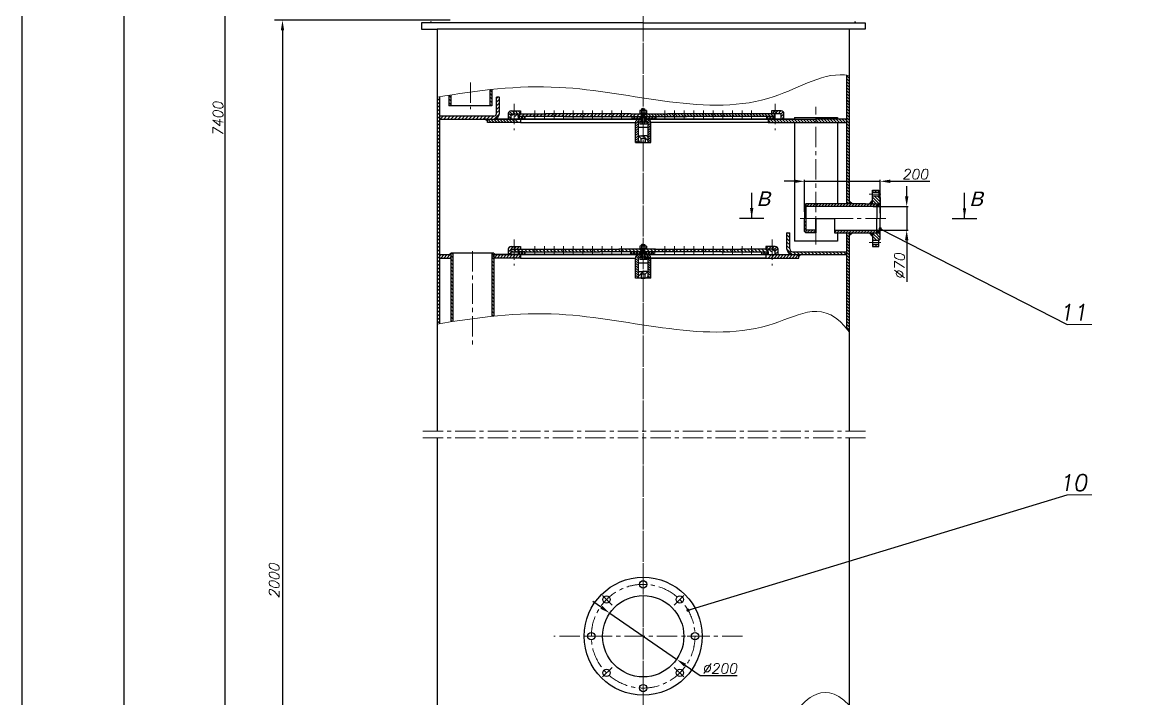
# Model space of a CAD drawing. Header units: inches. Extents: x -496 to 5444, y -47 to 8353.
# Drawn here: x -496 to 2235, y 3078 to 4742 of the extents above; entities that cross this region are included whole.
import ezdxf

# ---------------------------------------------------------------- set-up
doc = ezdxf.new("R2010")
doc.units = ezdxf.units.IN
doc.header["$LTSCALE"] = 40
doc.header["$MEASUREMENT"] = 0
doc.linetypes.add('CENTER', pattern=[2, 1.25, -0.25, 0.25, -0.25])
doc.layers.get('0').update_dxf_attribs({"plot": 0})
doc.layers.get('DEFPOINTS').update_dxf_attribs({"lineweight": 25})
for name, color, linetype, lineweight in [('Dam', 2, 'Continuous', 30), ('kthuoc', 3, 'Continuous', 13), ('manh', 4, 'Continuous', 13), ('Net manh', 3, 'Continuous', 13), ('Tam', 1, 'CENTER', 13), ('Tam dut', 1, 'CENTER', 13)]:
    doc.layers.add(name, color=color, linetype=linetype, lineweight=lineweight)
doc.styles.add('1', font='VNARIAL.ttf', dxfattribs={"oblique": 15, "height": 25})
doc.styles.add('chu2.5', font='txt.shx', dxfattribs={"oblique": 10, "height": 25})
doc.styles.add('STYLE1', font='txt.shx', dxfattribs={"oblique": 15, "height": 25})
doc.dimstyles.new('Copy of kichthuoc2.5', dxfattribs={"dimtxt": 25, "dimasz": 25, "dimexe": 4, "dimexo": 0, "dimgap": 5, "dimtad": 1, "dimdec": 0, "dimzin": 0, "dimdsep": 46, "dimtxsty": 'chu2.5', "dimcen": 5, "dimclrd": 256, "dimclre": 256, "dimclrt": 256, "dimadec": 0, "dimazin": 0, "dimtfac": 1, "dimtdec": 0, "dimtmove": 0, "dimatfit": 0, "dimfxl": 0, "dimtolj": 1, "dimtzin": 0, "dimarcsym": 0})
doc.dimstyles.new('kichthuoc2.5', dxfattribs={"dimtxt": 25, "dimasz": 25, "dimexe": 4, "dimexo": 0, "dimgap": 5, "dimtad": 1, "dimtoh": 1, "dimdec": 0, "dimzin": 0, "dimdsep": 46, "dimtxsty": 'chu2.5', "dimcen": 5, "dimclrd": 256, "dimclre": 256, "dimclrt": 256, "dimadec": 0, "dimazin": 0, "dimtfac": 1, "dimtdec": 0, "dimtmove": 0, "dimatfit": 0, "dimfxl": 0, "dimtolj": 1, "dimtzin": 0, "dimarcsym": 0})
doc.dimstyles.new('TH', dxfattribs={"dimscale": 0, "dimtxt": 2.5, "dimasz": 25, "dimexe": 20, "dimexo": 5, "dimgap": 8, "dimtad": 1, "dimdec": 0, "dimzin": 0, "dimdsep": 46, "dimtxsty": 'STYLE1', "dimcen": 0, "dimse2": 1, "dimsd2": 1, "dimclrd": 6, "dimclre": 6, "dimclrt": 11, "dimadec": 0, "dimazin": 0, "dimtfac": 1, "dimtdec": 0, "dimtofl": 0, "dimtmove": 0, "dimatfit": 3, "dimfxl": 0, "dimtolj": 1, "dimtzin": 0, "dimarcsym": 0})
pattern_1 = [(135, (27998.7753, 424.6195), (-3.6828478, -3.6828478), [])]
pattern_2 = [(135, (7244.5365, -2251.114), (-4.4194174, -4.4194174), [])]
pattern_3 = [(45, (-170.9206, 0), (-3.682848, 3.682848), [])]
pattern_4 = [(135, (-170.9206, 0), (-4.419417, -4.419417), [])]
pattern_5 = [(45, (-5182.6834, -1917.781), (4.4194174, -4.4194174), [])]
pattern_6 = [(135, (-170.9206, 0), (-3.682848, -3.682848), [])]

# ---------------------------------------------------------------- blocks, each defined once
blk = doc.blocks.new('*D14')
at = {"layer": 'DEFPOINTS', "color": 0}
for p in [(1613.9, 4350.5), (1427.6, 4275.7), (1613.9, 4271.8)]:
    blk.add_point(p, dxfattribs=at)
at = {"layer": 'Net manh', "lineweight": -2}
for p, q in [((1402.6, 4350.5), (1377.6, 4350.5)), ((1427.6, 4275.7), (1427.6, 4354.5)), ((1427.6, 4350.5), (1613.9, 4350.5)), ((1613.9, 4271.8), (1613.9, 4354.5)), ((1638.9, 4350.5), (1735.9, 4350.5))]:
    blk.add_line(p, q, dxfattribs=at)
at = {"layer": 'Net manh'}
for points in [[(1402.6, 4354.7), (1402.6, 4346.3), (1427.6, 4350.5)], [(1638.9, 4354.7), (1638.9, 4346.3), (1613.9, 4350.5)]]:
    blk.add_solid(points, dxfattribs=at)
at = {"layer": 'Net manh', "insert": (1699.9, 4368), "char_height": 25, "attachment_point": 5, "style": 'chu2.5'}
blk.add_mtext('\\A1;200', dxfattribs=at)
blk = doc.blocks.new('*D15')
at = {"layer": 'DEFPOINTS', "color": 0}
for p in [(1596.9, 4288.4), (1596.9, 4230.4), (1679, 4230.4)]:
    blk.add_point(p, dxfattribs=at)
at = {"layer": 'Net manh', "lineweight": -2}
for p, q in [((1679, 4313.4), (1679, 4338.4)), ((1596.9, 4288.4), (1683, 4288.4)), ((1679, 4288.4), (1679, 4230.4)), ((1596.9, 4230.4), (1683, 4230.4)), ((1679, 4205.4), (1679, 4103.5))]:
    blk.add_line(p, q, dxfattribs=at)
at = {"layer": 'Net manh'}
for points in [[(1674.9, 4313.4), (1683.2, 4313.4), (1679, 4288.4)], [(1674.9, 4205.4), (1683.2, 4205.4), (1679, 4230.4)]]:
    blk.add_solid(points, dxfattribs=at)
at = {"layer": 'Net manh', "insert": (1661.5, 4141.9), "char_height": 25, "attachment_point": 5, "rotation": 90, "style": 'chu2.5'}
blk.add_mtext('\\A1;%%c70', dxfattribs=at)
blk = doc.blocks.new('*D26')
at = {"layer": 'DEFPOINTS', "color": 0}
for p in [(2.8, 7019.3), (557.9, 7019.3), (225.7, 1988)]:
    blk.add_point(p, dxfattribs=at)
at = {"layer": 'Net manh', "lineweight": -2}
for p, q in [((557.9, 7019.3), (-1.2, 7019.3)), ((2.8, 2013), (2.8, 6994.3)), ((225.7, 1988), (-1.2, 1988))]:
    blk.add_line(p, q, dxfattribs=at)
at = {"layer": 'Net manh'}
for points in [[(-1.4, 6994.3), (6.9, 6994.3), (2.8, 7019.3)], [(-1.4, 2013), (6.9, 2013), (2.8, 1988)]]:
    blk.add_solid(points, dxfattribs=at)
at = {"layer": 'Net manh', "insert": (-14.7, 4503.7), "char_height": 25, "attachment_point": 5, "rotation": 90, "style": 'chu2.5'}
blk.add_mtext('\\A1;7400', dxfattribs=at)
blk = doc.blocks.new('*D27')
at = {"layer": 'DEFPOINTS', "color": 0}
for p in [(560.9, 4746.4), (143.9, 1988), (411, 1988)]:
    blk.add_point(p, dxfattribs=at)
at = {"layer": 'Net manh', "lineweight": -2}
for p, q in [((555.9, 4746.4), (123.9, 4746.4)), ((143.9, 4721.4), (143.9, 2013)), ((406, 1988), (123.9, 1988))]:
    blk.add_line(p, q, dxfattribs=at)
at = {"layer": 'Net manh'}
for points in [[(139.7, 4721.4), (148, 4721.4), (143.9, 4746.4)], [(139.7, 2013), (148, 2013), (143.9, 1988)]]:
    blk.add_solid(points, dxfattribs=at)
at = {"layer": 'Net manh', "insert": (123.2, 3367.2), "char_height": 25, "attachment_point": 5, "rotation": 90, "style": 'STYLE1'}
blk.add_mtext('\\A1;2000', dxfattribs=at)
blk = doc.blocks.new('*D44')
at = {"layer": 'DEFPOINTS', "color": 0}
for p in [(948.6, 3288.7), (1113.2, 3175.1)]:
    blk.add_point(p, dxfattribs=at)
at = {"layer": 'kthuoc', "lineweight": -2}
for p, q in [((928.1, 3302.9), (907.5, 3317.1)), ((948.6, 3288.7), (1113.2, 3175.1)), ((1133.8, 3160.9), (1171.4, 3134.9)), ((1171.4, 3134.9), (1261.9, 3134.9))]:
    blk.add_line(p, q, dxfattribs=at)
at = {"layer": 'kthuoc'}
for points in [[(930.4, 3306.4), (925.7, 3299.5), (948.6, 3288.7)], [(1136.1, 3164.3), (1131.4, 3157.4), (1113.2, 3175.1)]]:
    blk.add_solid(points, dxfattribs=at)
at = {"layer": 'kthuoc', "insert": (1219.1, 3152.4), "char_height": 25, "attachment_point": 5, "style": 'chu2.5'}
blk.add_mtext('\\A1;∅200', dxfattribs=at)

msp = doc.modelspace()

# ---------------------------------------------------------------- hatches: boundary and pattern name
at = {"layer": 'Dam'}
h = msp.add_hatch(dxfattribs=at)
h.set_pattern_fill('ANSI31', color=256, scale=0.00066335, style=0)
h.set_pattern_definition([(135, (1122.74380551, 139.32234912), (5.86324030835e-05, 5.86324030835e-05), [])])
h.paths.add_polyline_path([(643.2, 4503.6), (648, 4503.6), (648, 4498.8)])
h = msp.add_hatch(dxfattribs=at)
h.set_pattern_fill('ANSI31', color=256, scale=0.00066335, style=0)
h.set_pattern_definition([(45, (939.10931361, -194.01098421), (-5.86324030835e-05, 5.86324030835e-05), [])])
h.paths.add_polyline_path([(1418.7, 4170.2), (1413.9, 4170.2), (1413.9, 4165.5)])
at = {"layer": 'Net manh'}
h = msp.add_hatch(dxfattribs=at)
h.set_pattern_fill('ANSI31', color=256, scale=41.666667, angle=90, style=0)
h.set_pattern_definition(pattern_6)
edge = h.paths.add_edge_path()
edge.add_spline(control_points=[(1537.6, 4610.7), (1535.4, 4611.1), (1533.2, 4611.4), (1531, 4611.7)], knot_values=[0, 0, 0, 0, 14.027812, 14.027812, 14.027812, 14.027812], degree=3, periodic=0)
edge.add_line((1531, 4611.7), (1531, 4545.5))
edge.add_line((1531, 4545.5), (1537.6, 4545.5))
edge.add_line((1537.6, 4545.5), (1537.6, 4610.7))
h = msp.add_hatch(dxfattribs=at)
h.set_pattern_fill('ANSI31', color=256, scale=50, angle=90, style=0)
h.set_pattern_definition(pattern_4)
edge = h.paths.add_edge_path()
edge.add_spline(control_points=[(557.9, 4563), (556.3, 4562.7), (554.6, 4562.5), (552.9, 4562.2)], knot_values=[1814.147663, 1814.147663, 1814.147663, 1814.147663, 1823.270376, 1823.270376, 1823.270376, 1823.270376], degree=3, periodic=0)
edge.add_line((552.9, 4562.2), (552.9, 4536.4))
edge.add_line((552.9, 4536.4), (557.9, 4536.4))
edge.add_line((557.9, 4536.4), (557.9, 4563))
h = msp.add_hatch(dxfattribs=at)
h.set_pattern_fill('ANSI31', color=256, scale=50, angle=90, style=0)
h.set_pattern_definition(pattern_4)
edge = h.paths.add_edge_path()
edge.add_spline(control_points=[(658.9, 4576.3), (657.3, 4576.2), (655.6, 4576), (653.9, 4575.8)], knot_values=[1630.512489, 1630.512489, 1630.512489, 1630.512489, 1639.56683, 1639.56683, 1639.56683, 1639.56683], degree=3, periodic=0)
edge.add_line((653.9, 4575.8), (653.9, 4536.4))
edge.add_line((653.9, 4536.4), (658.9, 4536.4))
edge.add_line((658.9, 4536.4), (658.9, 4576.3))
h = msp.add_hatch(dxfattribs=at)
h.set_pattern_fill('ANSI31', color=256, scale=50, angle=90, style=0)
h.set_pattern_definition(pattern_4)
edge = h.paths.add_edge_path()
edge.add_spline(control_points=[(530.9, 4558.7), (528.7, 4558.3), (526.5, 4558), (524.3, 4557.6)], knot_values=[1863.433771, 1863.433771, 1863.433771, 1863.433771, 1875.610989, 1875.610989, 1875.610989, 1875.610989], degree=3, periodic=0)
edge.add_line((524.3, 4557.6), (524.3, 4495.3))
edge.add_line((524.3, 4495.3), (530.9, 4495.3))
edge.add_line((530.9, 4495.3), (530.9, 4558.7))
h = msp.add_hatch(dxfattribs=at)
h.set_pattern_fill('ANSI31', color=256, scale=50, angle=90, style=0)
h.set_pattern_definition(pattern_5)
h.paths.add_polyline_path([(530.9, 4510.7), (663.6, 4510.7, 0.419429), (670.2, 4517.4), (670.2, 4557.1), (670.6, 4557.1), (676.9, 4557.1), (677.3, 4557.1), (677.3, 4517.3, -0.414214), (663.6, 4503.6), (530.9, 4503.6)])
h = msp.add_hatch(dxfattribs=at)
h.set_pattern_fill('ANSI31', color=256, scale=41.666667, angle=90, style=0)
h.set_pattern_definition([(135, (-3131.6703, 264.6496), (-3.682848, -3.682848), [])])
edge = h.paths.add_edge_path()
edge.add_spline(control_points=[(1537.6, 4550.9), (1535.4, 4549.4), (1533.2, 4547.9), (1531, 4546.4)], knot_values=[0, 0, 0, 0, 14.027812, 14.027812, 14.027812, 14.027812], degree=3, periodic=0)
edge.add_line((1531, 4546.4), (1531, 4330.6))
edge.add_line((1531, 4330.6), (1537.6, 4330.6))
edge.add_line((1537.6, 4330.6), (1537.6, 4550.9))
h.paths.add_polyline_path([(1480.1, 4435.4), (1556.5, 4435.4), (1556.5, 4397.9), (1480.1, 4397.9)], flags=9)
h = msp.add_hatch(dxfattribs=at)
h.set_pattern_fill('ANSI31', color=256, scale=41.666667, style=0)
h.set_pattern_definition([(135, (-25936.878, 793.1364), (3.6828478, 3.6828478), [])])
h.paths.add_polyline_path([(705.9, 4523.5), (729.6, 4523.5), (729.6, 4516.8), (705.9, 4516.8), (705.9, 4503.6), (699.3, 4503.6), (699.3, 4516.8, -0.414214)])
h = msp.add_hatch(dxfattribs=at)
h.set_pattern_fill('ANSI31', color=256, scale=50, angle=90, style=0)
h.set_pattern_definition(pattern_5)
h.paths.add_polyline_path([(1026.8, 4516.8), (1026.3, 4516.8), (970.8, 4516.8), (724.2, 4516.8), (707.9, 4516.8), (707.9, 4510.2), (924.4, 4510.2), (1026.3, 4510.2), (1026.8, 4510.2)])
h = msp.add_hatch(dxfattribs=at)
h.set_pattern_fill('ANSI37', color=256, scale=41.666667, style=0)
h.set_pattern_definition([(135, (-23540.9555, 754.5483), (3.6828478, 3.6828478), []), (45, (-23540.9555, 754.5483), (3.6828478, -3.6828478), [])])
h.paths.add_polyline_path([(723.5, 4510.2), (740, 4510.2), (740, 4503.6), (723.5, 4503.6)])
h = msp.add_hatch(dxfattribs=at)
h.set_pattern_fill('ANSI37', color=256, scale=41.666667, style=0)
h.set_pattern_definition([(135, (-23544.5796, 754.5483), (3.6828478, 3.6828478), []), (45, (-23544.5796, 754.5483), (3.6828478, -3.6828478), [])])
h.paths.add_polyline_path([(1003.5, 4503.6), (1003.5, 4510.2), (1027.3, 4510.2), (1027.3, 4503.6)])
h.paths.add_polyline_path([(1035.6, 4503.6), (1035.6, 4510.2), (1036, 4510.2), (1062.4, 4510.2), (1062.4, 4503.6)])
h = msp.add_hatch(dxfattribs=at)
h.set_pattern_fill('ANSI31', color=256, scale=41.666667, angle=90, style=0)
h.set_pattern_definition(pattern_6)
h.paths.add_polyline_path([(1035.1, 4516.8), (1035.5, 4516.8), (1091, 4516.8), (1337.7, 4516.8), (1353.9, 4516.8), (1353.9, 4510.2), (1137.5, 4510.2), (1035.5, 4510.2), (1035.1, 4510.2)])
h = msp.add_hatch(dxfattribs=at)
h.set_pattern_fill('ANSI37', color=256, scale=41.666667, style=0)
h.set_pattern_definition([(135, (-23533.7074, 754.5483), (3.6828478, 3.6828478), []), (45, (-23533.7074, 754.5483), (3.6828478, -3.6828478), [])])
h.paths.add_polyline_path([(1334.5, 4510.2), (1353.9, 4510.2), (1353.9, 4503.6), (1334.5, 4503.6)])
h = msp.add_hatch(dxfattribs=at)
h.set_pattern_fill('ANSI31', color=256, scale=41.666667, style=0)
h.set_pattern_definition(pattern_3)
h.paths.add_polyline_path([(1370.4, 4523.5), (1346.7, 4523.5), (1346.7, 4516.8), (1370.4, 4516.8), (1370.4, 4503.6), (1377.1, 4503.6), (1377.1, 4516.8, 0.414214)])
h = msp.add_hatch(dxfattribs=at)
h.set_pattern_fill('ANSI31', color=256, scale=50, angle=90, style=0)
h.set_pattern_definition(pattern_4)
h.paths.add_polyline_path([(530.9, 4495.3), (524.3, 4495.3), (524.3, 4445.6), (530.9, 4445.6)])
h = msp.add_hatch(dxfattribs=at)
h.set_pattern_fill('ANSI31', color=256, scale=41.666667, style=0)
h.set_pattern_definition([(135, (-25920.755, 793.1364), (3.6828478, 3.6828478), [])])
h.paths.add_polyline_path([(648, 4503.6), (657.4, 4503.6), (665.6, 4503.6), (723.8, 4503.6), (723.8, 4495.3), (648, 4495.3)])
h = msp.add_hatch(dxfattribs=at)
h.set_pattern_fill('ANSI31', color=256, scale=33.167496, angle=90, style=0)
h.set_pattern_definition([(45, (2498.9345, -336.0595), (2.93162, -2.93162), [])])
h.paths.add_polyline_path([(1040.9, 4496.9), (1035.6, 4496.9), (1035.6, 4503.6), (1040.9, 4503.6, -0.414214), (1049.5, 4494.9), (1049.5, 4445.9), (1042.9, 4445.9), (1042.9, 4494.9, 0.414214)])
h.paths.add_polyline_path([(1019, 4445.9), (1012.4, 4445.9), (1012.4, 4494.9, -0.414214), (1021, 4503.6), (1026.2, 4503.6), (1026.2, 4496.9), (1021, 4496.9, 0.414214), (1019, 4494.9)])
h = msp.add_hatch(dxfattribs=at)
h.set_pattern_fill('ANSI31', color=256, scale=41.666667, angle=90, style=0)
h.set_pattern_definition(pattern_6)
h.paths.add_polyline_path([(1355.6, 4495.3), (1355.6, 4503.6), (1338.1, 4503.6), (1338.1, 4495.3)])
h = msp.add_hatch(dxfattribs=at)
h.set_pattern_fill('ANSI31', color=256, scale=41.666667, angle=90, style=0)
h.set_pattern_definition(pattern_6)
h.paths.add_polyline_path([(1355.6, 4503.6), (1355.6, 4495.3), (1455.9, 4495.3), (1455.9, 4503.6)])
h.paths.add_polyline_path([(1531, 4495.3), (1531, 4503.6), (1455.9, 4503.6), (1455.9, 4495.3)])
h = msp.add_hatch(dxfattribs=at)
h.set_pattern_fill('ANSI31', color=256, scale=66.334992, style=0)
h.set_pattern_definition([(135, (2498.9345, -336.0595), (5.86324, 5.86324), [])])
h.paths.add_polyline_path([(1036.2, 4455.8), (1030.9, 4455.8), (1030.9, 4462.4), (1032.3, 4462.4), (1037.6, 4462.4, -0.414214), (1042.9, 4457.1), (1042.9, 4449.2), (1042.9, 4445.9), (1036.2, 4445.9)])
h.paths.add_polyline_path([(1025.6, 4455.8), (1025.6, 4445.9), (1019, 4445.9), (1019, 4457.1, -0.414214), (1024.3, 4462.4), (1029.6, 4462.4), (1030.9, 4462.4), (1030.9, 4455.8)])
h = msp.add_hatch(dxfattribs=at)
h.set_pattern_fill('ANSI31', color=256, scale=50, angle=90, style=0)
h.set_pattern_definition(pattern_4)
edge = h.paths.add_edge_path()
edge.add_spline(control_points=[(530.9, 4446.4), (528.7, 4446.1), (526.5, 4445.7), (524.3, 4445.4)], knot_values=[1863.433771, 1863.433771, 1863.433771, 1863.433771, 1875.610989, 1875.610989, 1875.610989, 1875.610989], degree=3, periodic=0)
edge.add_line((524.3, 4445.4), (524.3, 3999.6))
edge.add_spline(control_points=[(524.3, 3999.6), (526.5, 4000), (528.7, 4000.3), (530.9, 4000.7)], knot_values=[1863.433771, 1863.433771, 1863.433771, 1863.433771, 1875.610989, 1875.610989, 1875.610989, 1875.610989], degree=3, periodic=0)
edge.add_line((530.9, 4000.7), (530.9, 4446.4))
h = msp.add_hatch(dxfattribs=at)
h.set_pattern_fill('ANSI31', color=256, scale=41.666667, angle=90, style=0)
h.set_pattern_definition(pattern_6)
h.paths.add_polyline_path([(1537.6, 4335.8), (1531, 4335.8), (1531, 4295.4), (1537.6, 4295.4)])
h = msp.add_hatch(dxfattribs=at)
h.set_pattern_fill('ANSI31', color=256, scale=41.666667, angle=90, style=0)
h.set_pattern_definition(pattern_1)
h.paths.add_polyline_path([(1613.9, 4295.4), (1595.3, 4295.4), (1595.3, 4304.1), (1595.3, 4314), (1610.4, 4314), (1613.9, 4310.5)])
h.paths.add_polyline_path([(1610.4, 4323.2), (1595.3, 4323.2), (1595.3, 4328.8), (1610.4, 4328.8)])
h = msp.add_hatch(dxfattribs=at)
h.set_pattern_fill('ANSI31', color=256, scale=50, angle=90, style=0)
h.set_pattern_definition(pattern_4)
h.paths.add_polyline_path([(1427.6, 4259.4), (1431.1, 4259.4), (1431.1, 4295.4), (1427.6, 4292)])
h.paths.add_polyline_path([(1431.1, 4259.4), (1427.6, 4259.4), (1427.6, 4227.2), (1427.6, 4226.8), (1431, 4223.4), (1431.1, 4223.4)])
h = msp.add_hatch(dxfattribs=at)
h.set_pattern_fill('ANSI31', color=256, scale=41.666667, style=0)
h.set_pattern_definition([(45, (28003.7753, 424.6195), (-3.6828478, 3.6828478), [])])
h.paths.add_polyline_path([(1606.1, 4295.2), (1431.1, 4295.2), (1431.1, 4288.4), (1606.1, 4288.4)])
h.paths.add_polyline_path([(1455.9, 4230.4), (1431.1, 4230.4), (1431.1, 4223.4), (1455.9, 4223.4)])
h.paths.add_polyline_path([(1606.1, 4230.4), (1501.7, 4230.4), (1501.7, 4223.4), (1606.1, 4223.4)])
for points in [[(1545.6, 4295.4), (1537.6, 4295.4), (1537.6, 4302.7)], [(1545.6, 4223.4), (1537.6, 4223.4), (1537.6, 4216.1)], [(557.9, 4174.2), (557.9, 4170.2), (552.2, 4170.2)], [(663.9, 4174.2), (663.9, 4170.2), (669.7, 4170.2)]]:
    msp.add_hatch(color=256, dxfattribs=at).paths.add_polyline_path(points)
h = msp.add_hatch(dxfattribs=at)
h.set_pattern_fill('ANSI31', color=256, scale=50, angle=90, style=0)
h.set_pattern_definition(pattern_2)
h.paths.add_polyline_path([(1398.3, 4177.3, -0.419429), (1391.7, 4184.1), (1391.7, 4223.8), (1391.2, 4223.8), (1385, 4223.8), (1384.6, 4223.8), (1384.6, 4184, 0.414214), (1398.3, 4170.2), (1530.9, 4170.2), (1530.9, 4177.3)])
h = msp.add_hatch(dxfattribs=at)
h.set_pattern_fill('ANSI31', color=256, scale=41.666667, angle=90, style=0)
h.set_pattern_definition(pattern_6)
edge = h.paths.add_edge_path()
edge.add_line((1537.6, 4223.4), (1531, 4223.4))
edge.add_line((1531, 4223.4), (1531, 3989.1))
edge.add_spline(control_points=[(1531, 3989.1), (1533.2, 3986.3), (1535.4, 3983.5), (1537.6, 3980.4)], knot_values=[0, 0, 0, 0, 14.027812, 14.027812, 14.027812, 14.027812], degree=3, periodic=0)
edge.add_line((1537.6, 3980.4), (1537.6, 4223.4))
h = msp.add_hatch(dxfattribs=at)
h.set_pattern_fill('ANSI31', color=256, scale=41.666667, angle=90, style=0)
h.set_pattern_definition(pattern_1)
h.paths.add_polyline_path([(1613.9, 4223.4), (1595.3, 4223.4), (1595.3, 4214.7), (1595.3, 4204.8), (1610.4, 4204.8), (1613.9, 4208.3)])
h.paths.add_polyline_path([(1610.4, 4195.5), (1595.3, 4195.5), (1595.3, 4190), (1610.4, 4190)])
h = msp.add_hatch(dxfattribs=at)
h.set_pattern_fill('ANSI31', color=256, scale=41.666667, style=0)
h.set_pattern_definition(pattern_3)
h.paths.add_polyline_path([(705.9, 4190.1), (729.6, 4190.1), (729.6, 4183.5), (705.9, 4183.5), (705.9, 4170.2), (699.3, 4170.2), (699.3, 4183.5, -0.414214)])
h = msp.add_hatch(dxfattribs=at)
h.set_pattern_fill('ANSI31', color=256, scale=50, angle=90, style=0)
h.set_pattern_definition(pattern_2)
h.paths.add_polyline_path([(1026.8, 4183.5), (1026.3, 4183.5), (970.8, 4183.5), (724.2, 4183.5), (707.9, 4183.5), (707.9, 4176.9), (924.4, 4176.9), (1026.3, 4176.9), (1026.8, 4176.9)])
h = msp.add_hatch(dxfattribs=at)
h.set_pattern_fill('ANSI31', color=256, scale=50, angle=90, style=0)
h.set_pattern_definition(pattern_2)
h.paths.add_polyline_path([(1035.1, 4183.5), (1035.5, 4183.5), (1091, 4183.5), (1337.7, 4183.5), (1353.9, 4183.5), (1353.9, 4176.9), (1137.5, 4176.9), (1035.5, 4176.9), (1035.1, 4176.9)])
h = msp.add_hatch(dxfattribs=at)
h.set_pattern_fill('ANSI31', color=256, scale=41.666667, style=0)
h.set_pattern_definition([(45, (27998.7313, 459.803), (-3.6828478, 3.6828478), [])])
h.paths.add_polyline_path([(1355.9, 4190.1), (1332.2, 4190.1), (1332.2, 4183.5), (1355.9, 4183.5), (1355.9, 4170.2), (1362.6, 4170.2), (1362.6, 4183.5, 0.414214)])
h = msp.add_hatch(dxfattribs=at)
h.set_pattern_fill('ANSI31', color=256, scale=41.666667, style=0)
h.set_pattern_definition([(45, (-170.9206, -2515.7637), (-3.682848, 3.682848), [])])
h.paths.add_polyline_path([(530.9, 4170.2), (530.9, 4161.9), (557.9, 4161.9), (557.9, 4170.2)])
h = msp.add_hatch(dxfattribs=at)
h.set_pattern_fill('ANSI31', color=256, scale=50, angle=90, style=0)
h.set_pattern_definition(pattern_4)
edge = h.paths.add_edge_path()
edge.add_line((562.9, 4174.2), (557.9, 4174.2))
edge.add_line((557.9, 4174.2), (557.9, 4005))
edge.add_spline(control_points=[(557.9, 4005), (559.6, 4005.3), (561.3, 4005.5), (562.9, 4005.8)], knot_values=[1805.027186, 1805.027186, 1805.027186, 1805.027186, 1814.147663, 1814.147663, 1814.147663, 1814.147663], degree=3, periodic=0)
edge.add_line((562.9, 4005.8), (562.9, 4174.2))
edge = h.paths.add_edge_path()
edge.add_spline(control_points=[(658.9, 4018.3), (660.6, 4018.5), (662.3, 4018.7), (663.9, 4018.9)], knot_values=[1621.462769, 1621.462769, 1621.462769, 1621.462769, 1630.512489, 1630.512489, 1630.512489, 1630.512489], degree=3, periodic=0)
edge.add_line((663.9, 4018.9), (663.9, 4174.2))
edge.add_line((663.9, 4174.2), (658.9, 4174.2))
edge.add_line((658.9, 4174.2), (658.9, 4018.3))
h = msp.add_hatch(dxfattribs=at)
h.set_pattern_fill('ANSI31', color=256, scale=41.666667, style=0)
h.set_pattern_definition([(45, (7244.5365, -2251.114), (-3.6828478, 3.6828478), [])])
h.paths.add_polyline_path([(713.5, 4161.9), (713.5, 4170.2), (661, 4170.2), (661, 4161.9)])
h.paths.add_polyline_path([(729.6, 4161.9), (729.6, 4170.2), (713.5, 4170.2), (713.5, 4161.9)])
h = msp.add_hatch(dxfattribs=at)
h.set_pattern_fill('ANSI37', color=256, scale=41.666667, style=0)
h.set_pattern_definition([(135, (-23540.9555, 421.215), (3.6828478, 3.6828478), []), (45, (-23540.9555, 421.215), (3.6828478, -3.6828478), [])])
h.paths.add_polyline_path([(723.5, 4176.9), (740, 4176.9), (740, 4170.2), (723.5, 4170.2)])
h = msp.add_hatch(dxfattribs=at)
h.set_pattern_fill('ANSI37', color=256, scale=41.666667, style=0)
h.set_pattern_definition([(45, (25606.4327, 421.215), (-3.6828478, 3.6828478), []), (135, (25606.4327, 421.215), (-3.6828478, -3.6828478), [])])
h.paths.add_polyline_path([(1058.3, 4170.2), (1058.3, 4176.9), (1034.6, 4176.9), (1034.6, 4170.2)])
h.paths.add_polyline_path([(1026.2, 4170.2), (1026.2, 4176.9), (1025.8, 4176.9), (999.5, 4176.9), (999.5, 4170.2)])
h = msp.add_hatch(dxfattribs=at)
h.set_pattern_fill('ANSI31', color=256, scale=33.167496, angle=90, style=0)
h.set_pattern_definition([(135, (-437.0814, -669.393), (-2.93162, -2.93162), [])])
h.paths.add_polyline_path([(1021, 4163.6), (1026.2, 4163.6), (1026.2, 4170.2), (1021, 4170.2, 0.414214), (1012.4, 4161.6), (1012.4, 4112.5), (1019, 4112.5), (1019, 4161.6, -0.414214)])
h.paths.add_polyline_path([(1042.9, 4112.5), (1049.5, 4112.5), (1049.5, 4161.6, 0.414214), (1040.9, 4170.2), (1035.6, 4170.2), (1035.6, 4163.6), (1040.9, 4163.6, -0.414214), (1042.9, 4161.6)])
h = msp.add_hatch(dxfattribs=at)
h.set_pattern_fill('ANSI37', color=256, scale=41.666667, style=0)
h.set_pattern_definition([(45, (25602.8086, 421.215), (-3.6828478, 3.6828478), []), (135, (25602.8086, 421.215), (-3.6828478, -3.6828478), [])])
h.paths.add_polyline_path([(1338.4, 4176.9), (1321.9, 4176.9), (1321.9, 4170.2), (1338.4, 4170.2)])
h = msp.add_hatch(dxfattribs=at)
h.set_pattern_fill('ANSI31', color=256, scale=41.666667, style=0)
h.set_pattern_definition([(45, (27982.608, 459.803), (-3.6828478, 3.6828478), [])])
h.paths.add_polyline_path([(1413.9, 4170.2), (1404.5, 4170.2), (1396.3, 4170.2), (1338, 4170.2), (1338, 4161.9), (1413.9, 4161.9)])
h = msp.add_hatch(dxfattribs=at)
h.set_pattern_fill('ANSI31', color=256, scale=66.334992, style=0)
h.set_pattern_definition([(45, (-437.081, -669.393), (-5.86324, 5.86324), [])])
h.paths.add_polyline_path([(1025.6, 4122.5), (1030.9, 4122.5), (1030.9, 4129.1), (1029.6, 4129.1), (1024.3, 4129.1, 0.414214), (1019, 4123.8), (1019, 4115.8), (1019, 4112.5), (1025.6, 4112.5)])
h.paths.add_polyline_path([(1036.2, 4122.5), (1036.2, 4112.5), (1042.9, 4112.5), (1042.9, 4123.8, 0.414214), (1037.6, 4129.1), (1032.3, 4129.1), (1030.9, 4129.1), (1030.9, 4122.5)])

# ---------------------------------------------------------------- linework, layer by layer
msp.add_lwpolyline([(-496.3, -46.9), (-496.3, 8353.1), (5443.7, 8353.1), (5443.7, -46.9), (-496.3, -46.9)], close=True)
at = {"layer": 'Dam', "color": 2}
for p, q in [((507.6, 4740.3), (485.4, 4740.3)), ((1030.9, 4740.3), (485.4, 4740.3)), ((485.4, 4740.3), (485.4, 4724.7)), ((485.4, 4740.3), (485.4, 4724.7)), ((507.6, 4740.3), (510.4, 4743.1)), ((1030.9, 4740.3), (1576.5, 4740.3)), ((1554.3, 4740.3), (1551.5, 4743.1)), ((1554.3, 4740.3), (1576.5, 4740.3)), ((1576.5, 4740.3), (1576.5, 4724.7)), ((1576.5, 4740.3), (1576.5, 4724.7)), ((485.4, 4724.7), (524.3, 4724.7)), ((1537.6, 4724.7), (524.3, 4724.7)), ((524.3, 4724.7), (524.3, 4423)), ((1576.5, 4724.7), (1537.6, 4724.7)), ((1537.6, 4724.7), (1537.6, 4387.8)), ((1537.6, 4724.7), (1537.6, 4295.4)), ((1531, 4611.7), (1531, 4295.4)), ((552.9, 4562.2), (552.9, 4536.4)), ((557.9, 4563), (557.9, 4536.4)), ((653.9, 4575.8), (653.9, 4536.4)), ((658.9, 4576.3), (658.9, 4536.4)), ((530.9, 4000.7), (530.9, 4558.7)), ((663.6, 4510.7), (530.9, 4510.7)), ((1402.9, 4507.6), (1508.9, 4507.6)), ((1402.9, 4507.6), (1402.9, 4503.6)), ((1508.9, 4507.6), (1508.9, 4503.6)), ((530.9, 4503.6), (1027.5, 4503.6)), ((729.6, 4495.3), (648, 4495.3)), ((729.6, 4503.6), (729.6, 4495.3)), ((729.6, 4495.3), (1012.4, 4495.3)), ((1034.4, 4503.6), (1455.9, 4503.6)), ((1338.1, 4495.3), (1049.5, 4495.3)), ((1338.1, 4495.3), (1455.9, 4495.3)), ((1402.9, 4495.3), (1402.9, 4253.3)), ((1530.9, 4503.6), (1455.9, 4503.6)), ((1455.9, 4495.3), (1530.9, 4495.3)), ((1508.9, 4495.3), (1508.9, 4295.4)), ((1402.9, 4464.9), (1402.9, 4203)), ((524.3, 4445.4), (524.3, 3942.5)), ((1595.3, 4328.8), (1610.4, 4328.8)), ((1595.3, 4295.4), (1595.3, 4328.8)), ((1610.4, 4323.2), (1595.3, 4323.2)), ((1610.4, 4328.8), (1610.4, 4314)), ((1431.1, 4295.4), (1427.6, 4292)), ((1427.6, 4292), (1427.6, 4259.4)), ((1431.5, 4295.4), (1431.1, 4295.4)), ((1431.1, 4295.4), (1431.1, 4223.4)), ((1605.2, 4288.4), (1431.1, 4288.4)), ((1577.9, 4295.4), (1431.5, 4295.4)), ((1577.9, 4295.4), (1595.3, 4295.4)), ((1577.9, 4295.4), (1595.3, 4295.4)), ((1610.4, 4314), (1595.3, 4314)), ((1595.3, 4295.4), (1613.9, 4295.4)), ((1605.2, 4295.4), (1605.2, 4259.4)), ((1610.4, 4314), (1613.9, 4310.5)), ((1613.9, 4310.5), (1613.9, 4259.4)), ((1267.6, 4259.6), (1328, 4259.6)), ((1427.6, 4227.2), (1427.6, 4259.4)), ((1455.9, 4259.4), (1501.7, 4259.4)), ((1455.9, 4259.4), (1455.9, 4223.4)), ((1455.9, 4223.4), (1455.9, 4259.4)), ((1501.7, 4259.4), (1501.7, 4223.4)), ((1605.2, 4223.4), (1605.2, 4259.4)), ((1613.9, 4208.3), (1613.9, 4259.4)), ((1791, 4259.4), (1851.4, 4259.4)), ((1427.6, 4227.2), (1427.6, 4226.8)), ((1431, 4223.5), (1427.6, 4226.8)), ((1455.9, 4230.4), (1431.1, 4230.4)), ((1455.9, 4223.4), (1431.1, 4223.4)), ((1501.7, 4230.4), (1605.2, 4230.4)), ((1501.7, 4223.4), (1605.2, 4223.4)), ((1508.9, 4223.4), (1508.9, 4203)), ((1508.9, 4223.4), (1508.9, 4203)), ((1531, 4223.4), (1531, 3989.1)), ((1537.6, 4223.4), (1537.6, 3942.5)), ((1537.6, 4223.4), (1537.6, 3942.5)), ((1577.9, 4230.4), (1605.2, 4230.4)), ((1577.9, 4223.4), (1613.9, 4223.4)), ((1595.3, 4223.4), (1595.3, 4190)), ((1605.2, 4223.4), (1605.2, 4232.1)), ((1610.4, 4204.8), (1613.9, 4208.3)), ((1610.4, 4204.8), (1595.3, 4204.8)), ((1610.4, 4195.5), (1595.3, 4195.5)), ((1595.3, 4190), (1610.4, 4190)), ((1610.4, 4190), (1610.4, 4204.8)), ((530.9, 4170.2), (557.9, 4170.2)), ((530.9, 4161.9), (557.9, 4161.9)), ((663.9, 4174.2), (557.9, 4174.2)), ((557.9, 4174.2), (557.9, 4005)), ((562.9, 4174.2), (562.9, 4005.8)), ((658.9, 4174.2), (658.9, 4018.3)), ((663.9, 4174.2), (663.9, 4018.9)), ((1027.5, 4170.2), (663.9, 4170.2)), ((729.6, 4161.9), (663.9, 4161.9)), ((729.6, 4170.2), (729.6, 4161.9)), ((729.6, 4161.9), (1012.4, 4161.9)), ((1034.6, 4161.9), (1413.9, 4161.9)), ((1332.2, 4161.9), (1049.5, 4161.9)), ((1332.2, 4170.2), (1332.2, 4161.9)), ((1332.2, 4161.9), (1413.9, 4161.9)), ((1398.3, 4177.3), (1530.9, 4177.3)), ((1537.6, 3980.4), (1537.6, 3736.5)), ((524.3, 3942.5), (524.3, 3736.5)), ((524.3, 3719.8), (524.3, 2651.2)), ((1537.6, 3719.8), (1537.6, 2353.8)), ((1537.6, 3439), (1537.6, 3252))]:
    msp.add_line(p, q, dxfattribs=at)
at = {"layer": 'Dam'}
for p, q in [((658.9, 4536.4), (552.9, 4536.4)), ((670.2, 4517.4), (670.2, 4557.1)), ((670.6, 4557.1), (670.2, 4557.1)), ((670.2, 4551.8), (670.2, 4552.2)), ((676.9, 4557.1), (670.6, 4557.1)), ((676.9, 4557.1), (677.3, 4557.1)), ((677.3, 4517.3), (677.3, 4557.1)), ((705.9, 4510.2), (705.9, 4516.8)), ((705.9, 4516.8), (733.5, 4516.8)), ((723.5, 4510.2), (723.5, 4516.8)), ((740, 4510.2), (723.5, 4510.2)), ((723.5, 4510.2), (723.5, 4503.6)), ((729.6, 4523.5), (729.6, 4516.8)), ((740, 4516.8), (791, 4516.8)), ((740, 4510.2), (740, 4503.6)), ((837.5, 4510.2), (740, 4510.2)), ((1000.2, 4516.8), (791, 4516.8)), ((837.5, 4510.2), (1000.2, 4510.2)), ((1000.2, 4516.8), (1027.3, 4516.8)), ((1003.5, 4510.2), (1000.2, 4510.2)), ((1000.2, 4510.2), (1027.3, 4510.2)), ((1003.5, 4503.6), (1003.5, 4510.2)), ((1003.5, 4503.6), (1003.5, 4510.2)), ((1022.3, 4518.3), (1039.6, 4518.3)), ((1022.3, 4518.3), (1022.3, 4516.8)), ((1023, 4524.2), (1023, 4519)), ((1023.1, 4516.8), (1026.4, 4516.8)), ((1025, 4524.9), (1036.9, 4524.9)), ((1026.8, 4510.2), (1026.8, 4516.8)), ((1035.5, 4516.8), (1026.8, 4516.8)), ((1026.8, 4510.2), (1026.8, 4503.6)), ((1026.9, 4527.5), (1027.9, 4528.9)), ((1026.9, 4527.5), (1030.9, 4527.5)), ((1026.9, 4527.5), (1026.9, 4524.9)), ((1026.9, 4524.2), (1026.9, 4524.2)), ((1026.9, 4524.2), (1026.9, 4519)), ((1027.5, 4516.8), (1027.5, 4496.9)), ((1030.9, 4528.9), (1027.9, 4528.9)), ((1027.9, 4528.9), (1027.9, 4524.9)), ((1028.4, 4516.8), (1028.4, 4506.5)), ((1030.9, 4528.9), (1033.9, 4528.9)), ((1034.9, 4527.5), (1030.9, 4527.5)), ((1033.6, 4516.8), (1033.6, 4506.5)), ((1033.9, 4528.9), (1033.9, 4524.9)), ((1033.9, 4528.9), (1034.9, 4527.5)), ((1034.4, 4516.8), (1034.4, 4496.9)), ((1034.9, 4524.9), (1034.9, 4527.5)), ((1034.9, 4524.2), (1034.9, 4519)), ((1035.1, 4503.6), (1035.1, 4516.8)), ((1035.5, 4510.2), (1035.1, 4510.2)), ((1035.5, 4516.8), (1091, 4516.8)), ((1035.5, 4510.2), (1137.5, 4510.2)), ((1038.9, 4524.2), (1038.9, 4519)), ((1039.6, 4518.3), (1039.6, 4516.8)), ((1062.4, 4510.2), (1062.4, 4503.6)), ((1337.7, 4516.8), (1091, 4516.8)), ((1353.9, 4510.2), (1137.5, 4510.2)), ((1370.4, 4516.8), (1342.9, 4516.8)), ((1346.7, 4523.5), (1346.7, 4516.8)), ((1353.9, 4516.8), (1353.9, 4503.6)), ((1353.9, 4503.6), (1353.9, 4516.8)), ((1370.4, 4510.2), (1370.4, 4516.8)), ((644.5, 4503.6), (639.6, 4503.6)), ((643.2, 4503.6), (648, 4498.8)), ((643.2, 4503.6), (648, 4498.8)), ((648, 4495.3), (648, 4503.6)), ((716, 4503.6), (665.6, 4503.6)), ((1027.3, 4503.6), (716.3, 4503.6)), ((1000.2, 4503.6), (1003.5, 4503.6)), ((1019, 4483.5), (1042.9, 4483.5)), ((1022.3, 4496.9), (1022.3, 4491.8)), ((1022.3, 4496.9), (1039.6, 4496.9)), ((1022.3, 4491.8), (1022.3, 4491.4)), ((1039.6, 4491.4), (1022.3, 4491.4)), ((1022.7, 4491.4), (1022.3, 4491.4)), ((1026.3, 4503.6), (1026.8, 4503.6)), ((1027.5, 4503.6), (1026.7, 4503.6)), ((1026.8, 4503.6), (1026.8, 4496.9)), ((1026.8, 4503.6), (1026.8, 4503.6)), ((1034.4, 4506.5), (1027.5, 4506.5)), ((1027.5, 4496.9), (1027.5, 4491.4)), ((1035.1, 4503.6), (1034.4, 4503.6)), ((1034.4, 4496.9), (1034.4, 4491.4)), ((1035.1, 4503.6), (1035.1, 4496.9)), ((1035.1, 4503.6), (1035.1, 4503.6)), ((1035.5, 4503.6), (1035.1, 4503.6)), ((1402.9, 4503.6), (1035.6, 4503.6)), ((1039.6, 4496.9), (1039.6, 4491.8)), ((1039.6, 4496.9), (1039.6, 4491.4)), ((1039.6, 4491.8), (1039.6, 4491.4)), ((1039.6, 4491.8), (1039.6, 4491.4)), ((1338.1, 4503.6), (1338.1, 4495.3)), ((1028.8, 4462.4), (1027.5, 4462.4)), ((1012.4, 4445.9), (1042.9, 4445.9)), ((1042.9, 4445.9), (1049.5, 4445.9)), ((1385, 4223.8), (1384.6, 4223.8)), ((1384.6, 4184), (1384.6, 4223.8)), ((1385, 4223.8), (1391.2, 4223.8)), ((1391.2, 4223.8), (1391.7, 4223.8)), ((1391.7, 4184.1), (1391.7, 4223.8)), ((1391.7, 4218.5), (1391.7, 4218.9)), ((705.9, 4176.9), (705.9, 4183.5)), ((705.9, 4183.5), (733.5, 4183.5)), ((723.5, 4176.9), (723.5, 4183.5)), ((724.2, 4183.5), (970.8, 4183.5)), ((729.6, 4190.1), (729.6, 4183.5)), ((1026.3, 4183.5), (970.8, 4183.5)), ((1039.6, 4184.9), (1022.3, 4184.9)), ((1022.3, 4184.9), (1022.3, 4183.5)), ((1023, 4190.8), (1023, 4185.7)), ((1036.9, 4191.6), (1025, 4191.6)), ((1026.3, 4183.5), (1035.1, 4183.5)), ((1026.8, 4170.2), (1026.8, 4183.5)), ((1027.9, 4195.5), (1026.9, 4194.2)), ((1026.9, 4191.6), (1026.9, 4194.2)), ((1026.9, 4194.2), (1030.9, 4194.2)), ((1026.9, 4190.9), (1026.9, 4185.7)), ((1027.5, 4183.5), (1027.5, 4163.6)), ((1027.9, 4195.5), (1027.9, 4191.6)), ((1030.9, 4195.5), (1027.9, 4195.5)), ((1028.3, 4183.5), (1028.3, 4173.1)), ((1030.9, 4195.5), (1033.9, 4195.5)), ((1034.9, 4194.2), (1030.9, 4194.2)), ((1033.4, 4183.5), (1033.4, 4173.1)), ((1034.9, 4194.2), (1033.9, 4195.5)), ((1033.9, 4195.5), (1033.9, 4191.6)), ((1034.4, 4183.5), (1034.4, 4163.6)), ((1061.6, 4183.5), (1034.6, 4183.5)), ((1034.9, 4194.2), (1034.9, 4191.6)), ((1034.9, 4190.9), (1034.9, 4185.7)), ((1034.9, 4190.9), (1034.9, 4190.8)), ((1035.1, 4176.9), (1035.1, 4183.5)), ((1038.8, 4183.5), (1035.5, 4183.5)), ((1038.9, 4190.8), (1038.9, 4185.7)), ((1039.6, 4184.9), (1039.6, 4183.5)), ((1061.6, 4183.5), (1270.8, 4183.5)), ((1321.9, 4183.5), (1270.8, 4183.5)), ((1355.9, 4183.5), (1328.4, 4183.5)), ((1332.2, 4190.1), (1332.2, 4183.5)), ((1338.4, 4176.9), (1338.4, 4183.5)), ((1355.9, 4176.9), (1355.9, 4183.5)), ((1508.9, 4203), (1402.9, 4203)), ((663.9, 4170.2), (1026.2, 4170.2)), ((707.9, 4176.9), (924.4, 4176.9)), ((740, 4176.9), (723.5, 4176.9)), ((723.5, 4176.9), (723.5, 4170.2)), ((740, 4176.9), (740, 4170.2)), ((1026.3, 4176.9), (924.4, 4176.9)), ((999.5, 4176.9), (999.5, 4170.2)), ((1022.3, 4163.6), (1022.3, 4158.5)), ((1039.6, 4163.6), (1022.3, 4163.6)), ((1022.3, 4158.5), (1022.3, 4158.1)), ((1022.7, 4158.1), (1022.3, 4158.1)), ((1039.6, 4158.1), (1022.3, 4158.1)), ((1026.3, 4176.9), (1026.8, 4176.9)), ((1026.3, 4170.2), (1026.8, 4170.2)), ((1026.8, 4170.2), (1026.8, 4170.2)), ((1026.8, 4170.2), (1026.8, 4163.6)), ((1026.8, 4170.2), (1027.5, 4170.2)), ((1027.5, 4173.1), (1034.4, 4173.1)), ((1027.5, 4163.6), (1027.5, 4158.1)), ((1034.4, 4170.2), (1035.1, 4170.2)), ((1034.4, 4163.6), (1034.4, 4158.1)), ((1061.6, 4176.9), (1034.6, 4176.9)), ((1034.6, 4170.2), (1345.6, 4170.2)), ((1035.1, 4176.9), (1035.1, 4170.2)), ((1035.5, 4170.2), (1035.1, 4170.2)), ((1035.1, 4170.2), (1035.1, 4170.2)), ((1035.1, 4170.2), (1035.1, 4163.6)), ((1039.6, 4163.6), (1039.6, 4158.1)), ((1039.6, 4163.6), (1039.6, 4158.5)), ((1039.6, 4158.5), (1039.6, 4158.1)), ((1039.6, 4158.5), (1039.6, 4158.1)), ((1058.3, 4170.2), (1058.3, 4176.9)), ((1058.3, 4176.9), (1061.6, 4176.9)), ((1058.3, 4170.2), (1058.3, 4176.9)), ((1061.6, 4170.2), (1058.3, 4170.2)), ((1224.4, 4176.9), (1061.6, 4176.9)), ((1224.4, 4176.9), (1321.9, 4176.9)), ((1321.9, 4176.9), (1321.9, 4170.2)), ((1321.9, 4176.9), (1338.4, 4176.9)), ((1338.4, 4176.9), (1338.4, 4170.2)), ((1345.8, 4170.2), (1531, 4170.2)), ((1418.7, 4170.2), (1413.9, 4165.5)), ((1413.9, 4161.9), (1413.9, 4170.2)), ((1418.7, 4170.2), (1413.9, 4165.5)), ((1019, 4150.1), (1042.9, 4150.1)), ((1033, 4129.1), (1034.3, 4129.1)), ((1019, 4112.5), (1012.4, 4112.5)), ((1049.5, 4112.5), (1019, 4112.5))]:
    msp.add_line(p, q, dxfattribs=at)
at = {"layer": 'Dam', "color": 2}
msp.add_lwpolyline([(-246.3, 3.1), (5393.7, 3.1), (5393.7, 8303.1), (-246.3, 8303.1)], close=True, dxfattribs=at)
at = {"layer": 'Dam'}
for points in [[(699.3, 4503.6), (699.3, 4516.8, -0.15043), (700.4, 4520.6, -0.15043)], [(1377.1, 4503.6), (1377.1, 4516.8, 0.414214), (1370.4, 4523.5)], [(1377.1, 4503.6), (1377.1, 4516.8, 0.15043), (1375.9, 4520.6, 0.15043)], [(1012.4, 4445.9), (1012.4, 4494.9, -0.414214), (1021, 4503.6), (1026.2, 4503.6)], [(1019, 4445.9), (1019, 4494.9, -0.414214), (1021, 4496.9), (1027.3, 4496.9)], [(1049.5, 4445.9), (1049.5, 4494.9, 0.414214), (1040.9, 4503.6), (1035.6, 4503.6)], [(1042.9, 4445.9), (1042.9, 4494.9, 0.414214), (1040.9, 4496.9), (1035.6, 4496.9)], [(1019, 4449.2), (1019, 4457.1, -0.414214), (1024.3, 4462.4), (1030.9, 4462.4)], [(1042.9, 4449.2), (1042.9, 4457.1, 0.414214), (1037.6, 4462.4), (1030.9, 4462.4)], [(699.3, 4170.2), (699.3, 4183.5, -0.15043), (700.4, 4187.2, -0.15043)], [(1362.6, 4170.2), (1362.6, 4183.5, 0.15043), (1361.4, 4187.2, 0.15043)], [(1012.4, 4112.5), (1012.4, 4161.6, -0.414214), (1021, 4170.2), (1026.2, 4170.2)], [(1019, 4112.5), (1019, 4161.6, -0.414214), (1021, 4163.6), (1026.2, 4163.6)], [(1042.9, 4112.5), (1042.9, 4161.6, 0.414214), (1040.9, 4163.6), (1034.6, 4163.6)], [(1049.5, 4112.5), (1049.5, 4161.6, 0.414214), (1040.9, 4170.2), (1035.6, 4170.2)], [(1019, 4115.8), (1019, 4123.8, -0.414214), (1024.3, 4129.1), (1030.9, 4129.1)], [(1042.9, 4115.8), (1042.9, 4123.8, 0.414214), (1037.6, 4129.1), (1030.9, 4129.1)]]:
    msp.add_lwpolyline(points, format="xyb", dxfattribs=at)
for points in [[(705.9, 4523.5), (729.6, 4523.5)], [(705.9, 4503.6), (705.9, 4516.8)], [(733.5, 4516.8), (740, 4516.8)], [(1361.4, 4516.8), (1337.7, 4516.8)], [(1370.4, 4523.5), (1346.7, 4523.5)], [(1370.4, 4503.6), (1370.4, 4516.8)], [(1025.6, 4445.9), (1025.6, 4455.8), (1029.6, 4455.8)], [(705.9, 4190.1), (729.6, 4190.1)], [(705.9, 4170.2), (705.9, 4183.5)], [(733.5, 4183.5), (740, 4183.5)], [(1328.4, 4183.5), (1321.9, 4183.5)], [(1355.9, 4190.1), (1332.2, 4190.1)], [(1355.9, 4170.2), (1355.9, 4183.5)], [(1036.2, 4112.5), (1036.2, 4122.5), (1032.3, 4122.5)]]:
    msp.add_lwpolyline(points, dxfattribs=at)
for points in [[(1334.5, 4503.6), (1353.9, 4503.6), (1353.9, 4510.2), (1334.5, 4510.2)], [(1036.2, 4445.9), (1025.6, 4445.9), (1025.6, 4455.8), (1036.2, 4455.8)], [(1025.6, 4112.5), (1036.2, 4112.5), (1036.2, 4122.5), (1025.6, 4122.5)]]:
    msp.add_lwpolyline(points, close=True, dxfattribs=at)
at = {"layer": 'Dam', "color": 2}
for points in [[(1595.3, 4295.4), (1595.3, 4304.1), (1586.6, 4295.4)], [(1605.2, 4295.4), (1605.2, 4286.7), (1613.9, 4295.4)], [(1595.3, 4223.4), (1595.3, 4214.7), (1586.6, 4223.4)], [(1605.2, 4223.4), (1605.2, 4232.1), (1613.9, 4223.4)]]:
    msp.add_lwpolyline(points, dxfattribs=at)
at = {"layer": 'Dam'}
for centre, radius in [((1030.9, 3231.9), 145), ((1030.9, 3359.4), 9), ((1030.9, 3231.9), 100), ((940.8, 3322), 9), ((1121.1, 3322), 9), ((903.4, 3231.9), 9), ((1158.4, 3231.9), 9), ((940.8, 3141.7), 9), ((1121.1, 3141.7), 9), ((1030.9, 3104.4), 9)]:
    msp.add_circle(centre, radius, dxfattribs=at)
for centre, radius, start, end in [((663.6, 4517.3), 6.63, 270, 1.0183), ((663.6, 4517.3), 13.7, 270, 0), ((705.9, 4516.8), 6.63, 90, 180), ((1025, 4521.9), 3.04, 49.1176, 130.8824), ((1025, 4521.3), 3.04, 229.1176, 310.8824), ((1030.9, 4513), 11.9, 90, 109.7203), ((1030.9, 4530.3), 11.9, 250.5288, 270), ((1030.9, 4513), 11.9, 70.2797, 90), ((1030.9, 4530.3), 11.9, 270, 289.4712), ((1036.9, 4521.9), 3.04, 49.1176, 130.8824), ((1036.9, 4521.3), 3.04, 229.1176, 310.8824), ((705.9, 4183.5), 6.63, 90, 180), ((1025, 4188.5), 3.04, 49.1176, 130.8824), ((1025, 4188), 3.04, 229.1176, 310.8824), ((1030.9, 4179.6), 11.9, 90, 109.7203), ((1030.9, 4196.9), 11.9, 250.5288, 270), ((1030.9, 4179.6), 11.9, 70.2797, 90), ((1030.9, 4196.9), 11.9, 270, 289.4712), ((1036.9, 4188.5), 3.04, 49.1176, 130.8824), ((1036.9, 4188), 3.04, 229.1176, 310.8824), ((1355.9, 4183.5), 6.63, 0, 90), ((1398.3, 4184), 13.7, 180, 270), ((1398.3, 4184), 6.63, 178.9817, 270)]:
    msp.add_arc(centre, radius, start, end, dxfattribs=at)
at = {"layer": 'Dam', "color": 2}
for points in [[(1595.3, 4295.4), (1595.3, 4304.1), (1586.6, 4295.4)], [(1605.2, 4295.4), (1605.2, 4286.7), (1613.9, 4295.4)], [(1595.3, 4223.4), (1595.3, 4214.7), (1586.6, 4223.4)], [(1605.2, 4223.4), (1605.2, 4232.1), (1613.9, 4223.4)]]:
    msp.add_solid(points, dxfattribs=at)
at = {"layer": 'kthuoc'}
for p, q in [((2074, 3998.6), (2134.7, 3998.6)), ((2074, 3579.8), (2134.7, 3579.8))]:
    msp.add_line(p, q, dxfattribs=at)
at = {"layer": 'Net manh'}
for p, q in [((1537.6, 4302.7), (1545.6, 4295.4)), ((1537.6, 4216.1), (1545.6, 4223.4)), ((557.9, 4174.2), (552.2, 4170.2)), ((663.9, 4174.2), (669.7, 4170.2))]:
    msp.add_line(p, q, dxfattribs=at)
for points, knots in [([(1537.6, 4610.7), (1477.5, 4621.8), (1267.4, 4477.4), (896.7, 4610.3), (623, 4573.8), (524.3, 4557.6)], [0, 0, 0, 0, 382.093937, 1334.610999, 1875.610989, 1875.610989, 1875.610989, 1875.610989]), ([(1537.6, 3980.4), (1477.5, 4063.8), (1267.4, 3919.4), (896.7, 4052.3), (623, 4015.8), (524.3, 3999.6)], [0, 0, 0, 0, 382.093937, 1334.610999, 1875.610989, 1875.610989, 1875.610989, 1875.610989]), ([(1537.6, 3062.5), (1502, 3099.1), (1449.9, 3097.9), (1394.2, 3036), (1386.4, 2949.7), (1362.3, 2914.4), (1252.8, 2916.8), (883, 2955), (665.8, 2913.8), (525.5, 2796.2), (524.3, 2795.1)], [0, 0, 0, 0, 155.172615, 279.889505, 423.667748, 562.531321, 730.622897, 1042.157304, 2029.646101, 2038.552275, 2038.552275, 2038.552275, 2038.552275])]:
    msp.add_open_spline(points, degree=3, knots=knots, dxfattribs=at)
at = {"layer": 'Tam'}
for p, q in [((1030.9, 3373.4), (1030.9, 3340.1)), ((930.8, 3332), (954.4, 3308.4)), ((1131, 3332), (1107.5, 3308.4)), ((1274.8, 3231.9), (810.9, 3231.9)), ((889.4, 3231.9), (922.7, 3231.9)), ((1172.5, 3231.9), (1139.2, 3231.9)), ((930.8, 3131.8), (954.4, 3155.3)), ((1131, 3131.8), (1107.5, 3155.3)), ((1030.9, 3090.4), (1030.9, 3123.6))]:
    msp.add_line(p, q, dxfattribs=at)
msp.add_circle((1030.9, 3231.9), 127.5, dxfattribs=at)
at = {"layer": 'Tam dut'}
for p, q in [((1030.9, 1521.4), (1030.9, 7430.9)), ((1030.9, 854.5), (1030.9, 7420.8)), ((605.9, 4593.3), (605.9, 4527.5)), ((713.5, 4540.7), (713.5, 4476.6)), ((1355.6, 4540.7), (1355.6, 4476.6)), ((764.2, 4524.8), (764.2, 4505.3)), ((787.9, 4524.8), (787.9, 4505.3)), ((811.6, 4524.8), (811.6, 4505.3)), ((835.3, 4524.8), (835.3, 4505.3)), ((859, 4524.8), (859, 4505.3)), ((882.7, 4524.8), (882.7, 4505.3)), ((906.4, 4524.8), (906.4, 4505.3)), ((930.1, 4524.8), (930.1, 4505.3)), ((953.8, 4524.8), (953.8, 4505.3)), ((977.5, 4524.8), (977.5, 4505.3)), ((1084.3, 4524.8), (1084.3, 4505.3)), ((1108, 4524.8), (1108, 4505.3)), ((1131.8, 4524.8), (1131.8, 4505.3)), ((1155.5, 4524.8), (1155.5, 4505.3)), ((1179.2, 4524.8), (1179.2, 4505.3)), ((1202.9, 4524.8), (1202.9, 4505.3)), ((1226.6, 4524.8), (1226.6, 4505.3)), ((1250.3, 4524.8), (1250.3, 4505.3)), ((1274, 4524.8), (1274, 4505.3)), ((1297.7, 4524.8), (1297.7, 4505.3)), ((1455.9, 4194.8), (1455.9, 4533.4)), ((1615.5, 4318.6), (1587.1, 4318.6)), ((1627.4, 4259.4), (1413.5, 4259.4)), ((713.5, 4207.3), (713.5, 4143.3)), ((1348.4, 4207.3), (1348.4, 4143.3)), ((610.9, 4179), (610.9, 3945.6)), ((764.2, 4191.4), (764.2, 4172)), ((787.9, 4191.4), (787.9, 4172)), ((811.6, 4191.4), (811.6, 4172)), ((835.3, 4191.4), (835.3, 4172)), ((859, 4191.4), (859, 4172)), ((882.7, 4191.4), (882.7, 4172)), ((906.4, 4191.4), (906.4, 4172)), ((930.1, 4191.4), (930.1, 4172)), ((953.8, 4191.4), (953.8, 4172)), ((977.5, 4191.4), (977.5, 4172)), ((1084.3, 4191.4), (1084.3, 4172)), ((1108, 4191.4), (1108, 4172)), ((1131.8, 4191.4), (1131.8, 4172)), ((1155.5, 4191.4), (1155.5, 4172)), ((1179.2, 4191.4), (1179.2, 4172)), ((1202.9, 4191.4), (1202.9, 4172)), ((1226.6, 4191.4), (1226.6, 4172)), ((1250.3, 4191.4), (1250.3, 4172)), ((1274, 4191.4), (1274, 4172)), ((1297.7, 4191.4), (1297.7, 4172)), ((1615.5, 4200.2), (1587.1, 4200.2)), ((488.6, 3736.5), (1577.3, 3736.5)), ((488.6, 3719.8), (1577.3, 3719.8))]:
    msp.add_line(p, q, dxfattribs=at)

# ---------------------------------------------------------------- texts
at = {"layer": 'manh', "char_height": 40, "attachment_point": 9, "style": 'chu2.5'}
for s, insert in [('11', (2122.3, 4008.2)), ('10', (2122.3, 3589.5))]:
    msp.add_mtext(s, dxfattribs=dict(at, insert=insert))
at = {"layer": 'Net manh', "char_height": 36, "width": 381.643, "attachment_point": 1, "style": '1'}
for insert in [(1309.6, 4325.6), (1832.9, 4325.4)]:
    msp.add_mtext('B', dxfattribs=dict(at, insert=insert))

# ---------------------------------------------------------------- dimensions: what is measured, and where the dimension line sits
at = {"layer": 'kthuoc'}
dim = msp.add_diameter_dim_2p(p1=(948.6, 3288.7), p2=(1113.2, 3175.1), dimstyle='kichthuoc2.5', dxfattribs=at)
dim.commit()
dim.dimension.update_dxf_attribs({"geometry": '*D44', "text_midpoint": (1219.1, 3134.9), "dimtype": 163})
at = {"layer": 'Net manh'}
dim = msp.add_linear_dim(base=(2.8, 7019.3), p1=(225.7, 1988), p2=(557.9, 7019.3), angle=90, text='7400', dimstyle='kichthuoc2.5', dxfattribs=at)
dim.commit()
dim.dimension.update_dxf_attribs({"geometry": '*D26', "text_midpoint": (-14.7, 4503.7)})
dim = msp.add_linear_dim(base=(143.9, 1988), p1=(560.9, 4746.4), p2=(411, 1988), angle=90, text='2000', dimstyle='TH', override={"dimscale": 1, "dimgap": 8.2, "dimtoh": 1, "dimcen": 0.09, "dimse2": 0, "dimsd2": 0, "dimclrd": 256, "dimclre": 256, "dimclrt": 256, "dimtofl": 1, "dimtmove": 1}, dxfattribs=at)
dim.commit()
dim.dimension.update_dxf_attribs({"geometry": '*D27', "text_midpoint": (123.2, 3367.2)})
dim = msp.add_linear_dim(base=(1613.9, 4350.5), p1=(1427.6, 4275.7), p2=(1613.9, 4271.8), text='200', dimstyle='kichthuoc2.5', dxfattribs=at)
dim.commit()
dim.dimension.update_dxf_attribs({"geometry": '*D14', "text_midpoint": (1699.9, 4350.5), "dimtype": 160})
dim = msp.add_linear_dim(base=(1679, 4230.4), p1=(1596.9, 4288.4), p2=(1596.9, 4230.4), angle=90, text='%%c70', dimstyle='Copy of kichthuoc2.5', dxfattribs=at)
dim.commit()
dim.dimension.update_dxf_attribs({"geometry": '*D15', "text_midpoint": (1679, 4141.9), "dimtype": 160})

# ---------------------------------------------------------------- leaders
at = {"layer": 'kthuoc'}
for points in [[(1613.9, 4233.9), (2074, 3998.6)], [(1141.2, 3295.9), (2074, 3579.8)]]:
    msp.add_leader(points, dimstyle='kichthuoc2.5', override={"dimasz": 8, "dimtad": 0, "dimldrblk": 'Dot'}, dxfattribs=at)
at = {"layer": 'Net manh'}
for points in [[(1297.8, 4259.6), (1297.8, 4322.1)], [(1821.2, 4259.4), (1821.2, 4321.9)]]:
    msp.add_leader(points, dimstyle='kichthuoc2.5', override={"dimgap": 5, "dimtad": 0}, dxfattribs=at)

doc.saveas('drawing.dxf')
